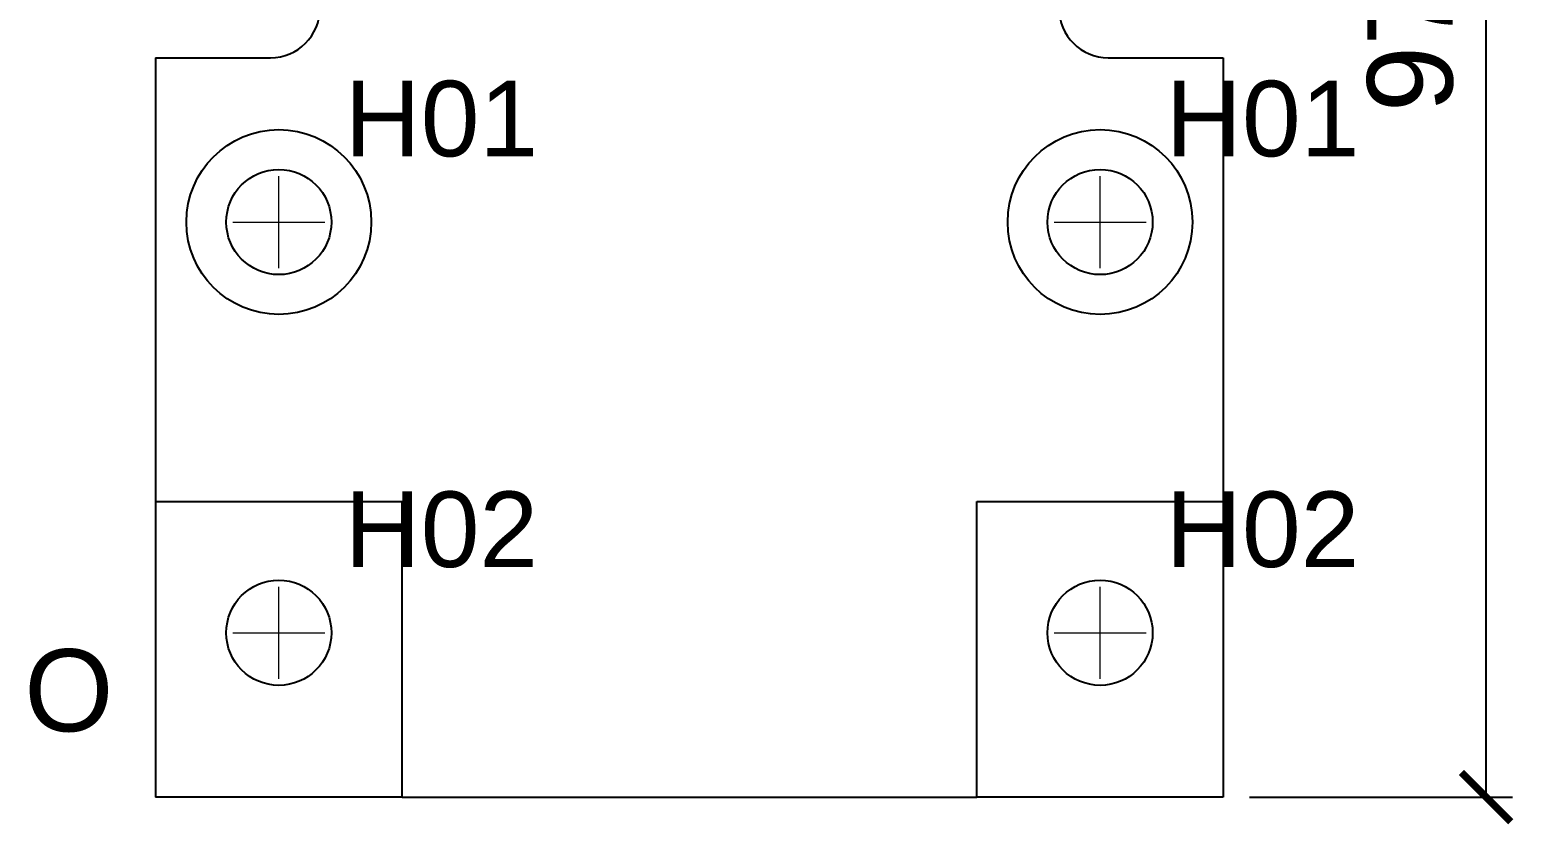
# Model space of a CAD drawing. Header units: millimetres. Extents: x 40 to 1360, y 134 to 546.
# Drawn here: x 281.8 to 372.2, y 133.6 to 182 of the extents above; entities that cross this region are included whole.
import ezdxf

# ---------------------------------------------------------------- set-up
doc = ezdxf.new("R2010")
doc.units = ezdxf.units.MM
doc.linetypes.add('WP_HIDDEN', pattern=[2.3, 1.5, -0.8])
for name, color, linetype, lineweight in [('ANNOTATIONS', 7, 'CONTINUOUS', 18), ('DIMENSIONS', 7, 'CONTINUOUS', 18), ('HIDDEN', 7, 'WP_HIDDEN', 13), ('VISIBLE', 7, 'CONTINUOUS', 25)]:
    doc.layers.add(name, color=color, linetype=linetype, lineweight=lineweight)
doc.styles.add('CJK', font='Arial Unicode.ttf')
doc.styles.add('OpenSansCondensed-Light', font='OpenSansCondensed-Light.ttf')
doc.dimstyles.new('EZDXF', dxfattribs={"dimtxt": 0.25, "dimasz": 0.175, "dimexe": 0.375, "dimexo": 0.125, "dimgap": 0.1, "dimtad": 1, "dimlfac": 100, "dimzin": 12, "dimdsep": 46, "dimtxsty": 'OpenSansCondensed-Light', "dimblk": 'ARCHTICK', "dimcen": 2.5, "dimazin": 3, "dimtfac": 0.5, "dimtmove": 2, "dimatfit": 3})

# ---------------------------------------------------------------- blocks, each defined once
blk = doc.blocks.new('_ARCHTICK')
at = {"color": 0, "linetype": 'BYBLOCK', "const_width": 0.15}
blk.add_lwpolyline([(-0.5, -0.5), (0.5, 0.5)], dxfattribs=at)

msp = doc.modelspace()

# ---------------------------------------------------------------- linework, layer by layer
at = {"layer": 'ANNOTATIONS'}
for p, q in [((297, 167.45), (297, 173.05)), ((347, 167.45), (347, 173.05)), ((294.2, 170.25), (299.8, 170.25)), ((344.2, 170.25), (349.8, 170.25)), ((297, 142.45), (297, 148.05)), ((347, 142.45), (347, 148.05)), ((294.2, 145.25), (299.8, 145.25)), ((344.2, 145.25), (349.8, 145.25))]:
    msp.add_line(p, q, dxfattribs=at)
at = {"layer": 'HIDDEN', "ltscale": 2}
for p, q in [((289.5, 180.25), (289.5, 135.25)), ((354.5, 180.25), (354.5, 135.25)), ((354.5, 135.25), (289.5, 135.25))]:
    msp.add_line(p, q, dxfattribs=at)
at = {"layer": 'VISIBLE'}
for p, q in [((289.5, 180.25), (296.5, 180.25)), ((289.5, 180.25), (289.5, 153.25)), ((347.5, 180.25), (354.5, 180.25)), ((354.5, 180.25), (354.5, 153.25)), ((289.5, 153.25), (304.51, 153.25)), ((289.5, 153.25), (289.5, 135.25)), ((304.51, 135.25), (304.51, 153.25)), ((339.5, 135.25), (339.5, 153.25)), ((339.5, 153.25), (354.5, 153.25)), ((354.5, 153.25), (354.5, 135.25)), ((304.51, 135.25), (289.5, 135.25)), ((304.51, 135.25), (339.5, 135.25)), ((354.5, 135.25), (339.5, 135.25))]:
    msp.add_line(p, q, dxfattribs=at)
for centre, radius in [((297, 170.25), 5.625), ((347, 170.25), 5.625), ((297, 170.25), 3.2), ((347, 170.25), 3.2), ((297, 145.25), 3.2), ((347, 145.25), 3.2)]:
    msp.add_circle(centre, radius, dxfattribs=at)
for centre, start, end in [((296.5, 183.25), 270, 0), ((347.5, 183.25), 180, 270)]:
    msp.add_arc(centre, 3, start, end, dxfattribs=at)

# ---------------------------------------------------------------- texts
at = {"layer": 'ANNOTATIONS', "style": 'CJK'}
for s, height, p in [('H01', 4.6, (301, 174.25)), ('H01', 4.6, (351, 174.25)), ('H02', 4.6, (301, 149.25)), ('H02', 4.6, (351, 149.25)), ('O', 5, (281.5, 139.25))]:
    msp.add_text(s, height=height, dxfattribs=at).set_placement(p)

# ---------------------------------------------------------------- dimensions: what is measured, and where the dimension line sits
at = {"layer": 'DIMENSIONS'}
msp.add_linear_dim(base=(370.5, 135.25), p1=(354.5, 135.25), p2=(354.5, 232.75), angle=90, dimstyle='EZDXF', override={"dimtxt": 5.2, "dimasz": 3, "dimexe": 1.6, "dimexo": 1.6, "dimgap": 2, "dimdec": 4, "dimlfac": 1, "dimzin": 8, "dimtxsty": 'CJK', "dimclrd": 7, "dimclre": 7, "dimclrt": 7}, dxfattribs=at).render()

doc.saveas('drawing.dxf')
